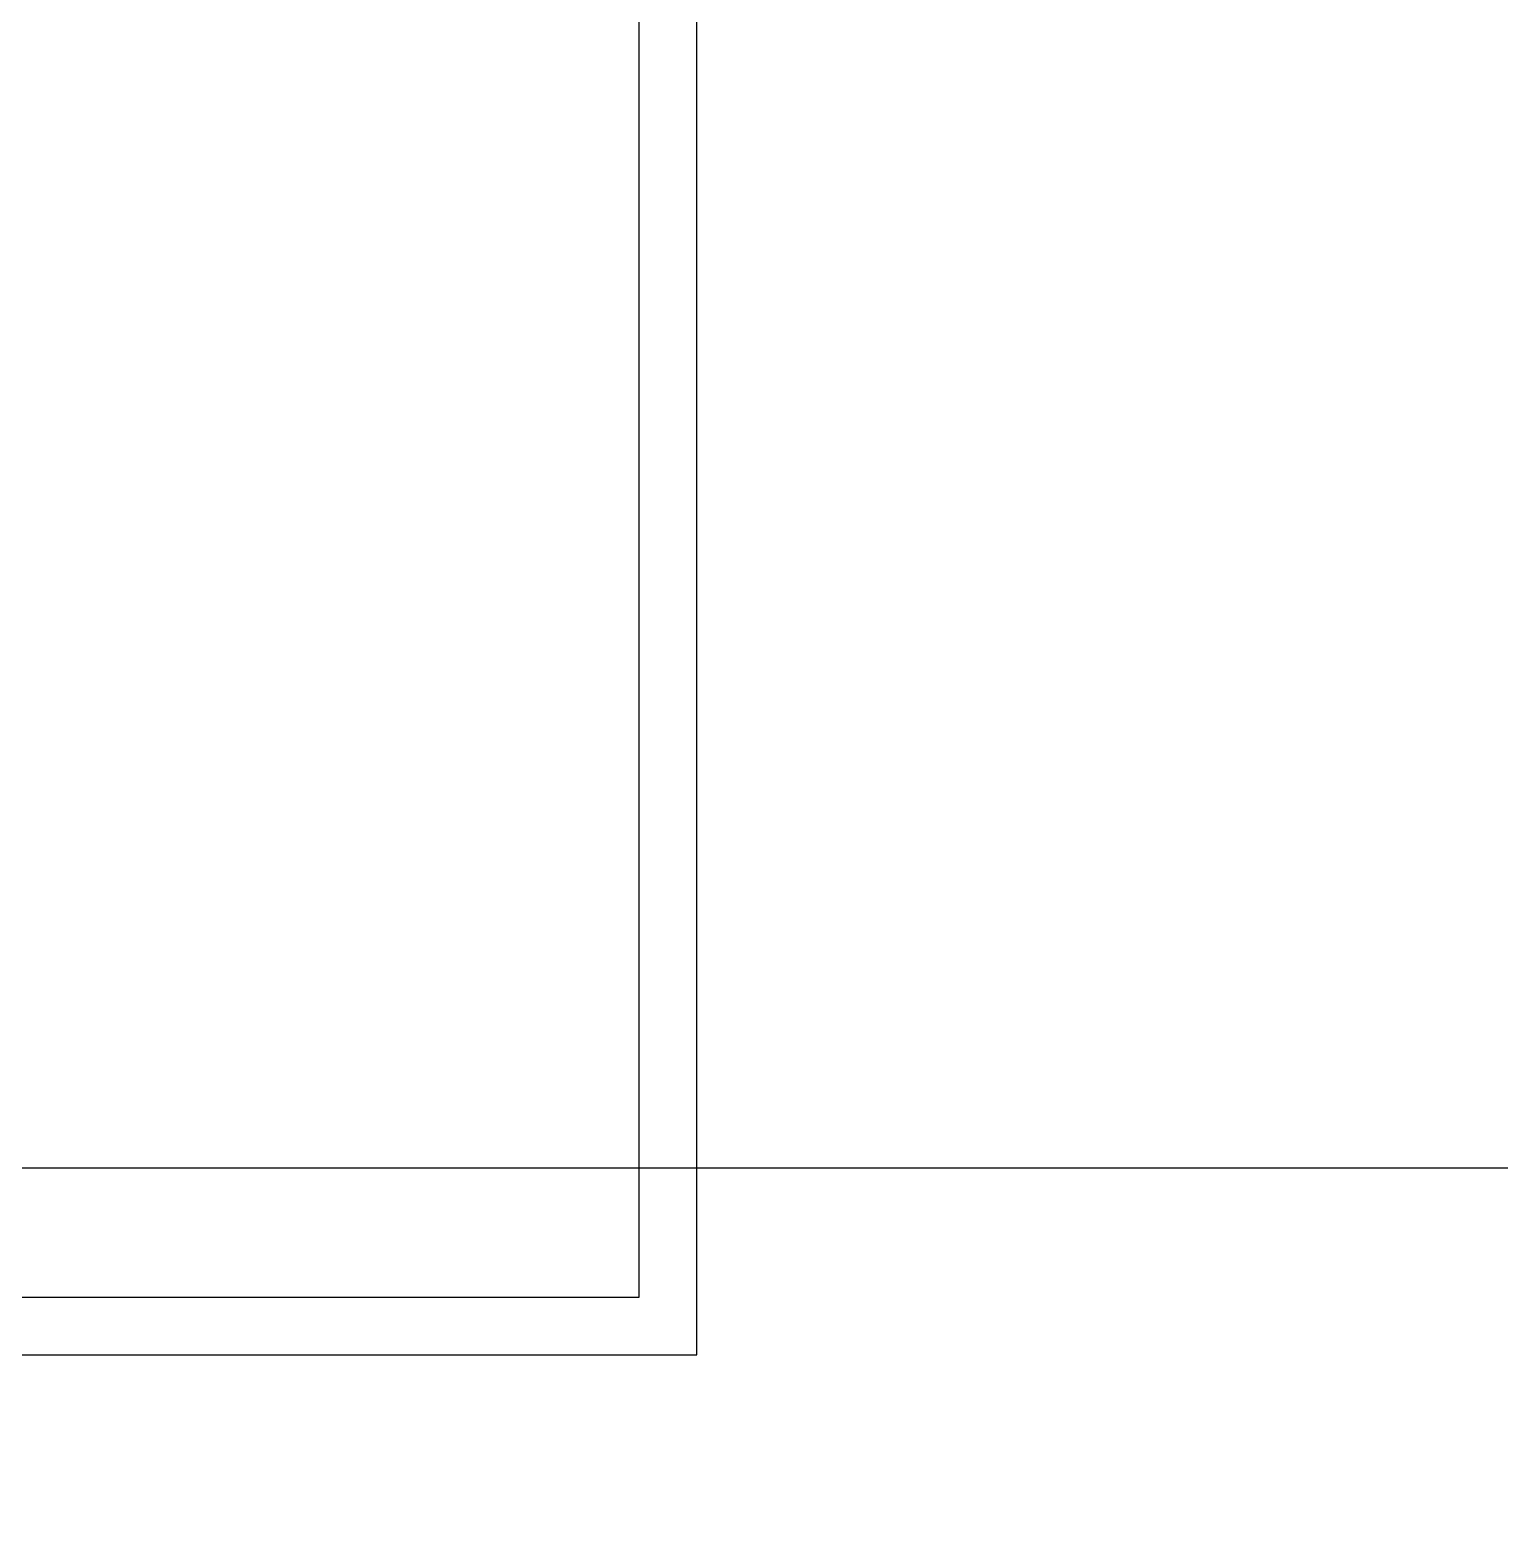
# Model space of a CAD drawing. Header units: millimetres. Extents: x -95754 to 183257, y 26770 to 150605.
# Drawn here: x 153243 to 167506, y 77808 to 92406 of the extents above; entities that cross this region are included whole.
import ezdxf

# ---------------------------------------------------------------- set-up
doc = ezdxf.new("R2010")
doc.units = ezdxf.units.MM
doc.header["$LTSCALE"] = 300
doc.layers.add('A-HAT', color=251, linetype='Continuous')
doc.layers.add('AR-LINE', color=171, linetype='Continuous', plot=False)

msp = doc.modelspace()

# ---------------------------------------------------------------- linework, layer by layer
at = {"layer": 'A-HAT', "ltscale": 10, "transparency": 33554687}
for p, q in [((159153.571, 80105.018), (159153.571, 99055.017)), ((159713.571, 79545.018), (159713.571, 99055.017)), ((123953.571, 80105.018), (159153.571, 80105.018)), ((123903.571, 79545.018), (159713.571, 79545.018))]:
    msp.add_line(p, q, dxfattribs=at)
at = {"layer": 'AR-LINE', "transparency": 33554687, "elevation": 0}
msp.add_lwpolyline([(141478.483, 81360.432), (183256.697, 81360.432), (183256.697, 26770.398), (141478.483, 26770.398)], close=True, dxfattribs=at)

doc.saveas('drawing.dxf')
